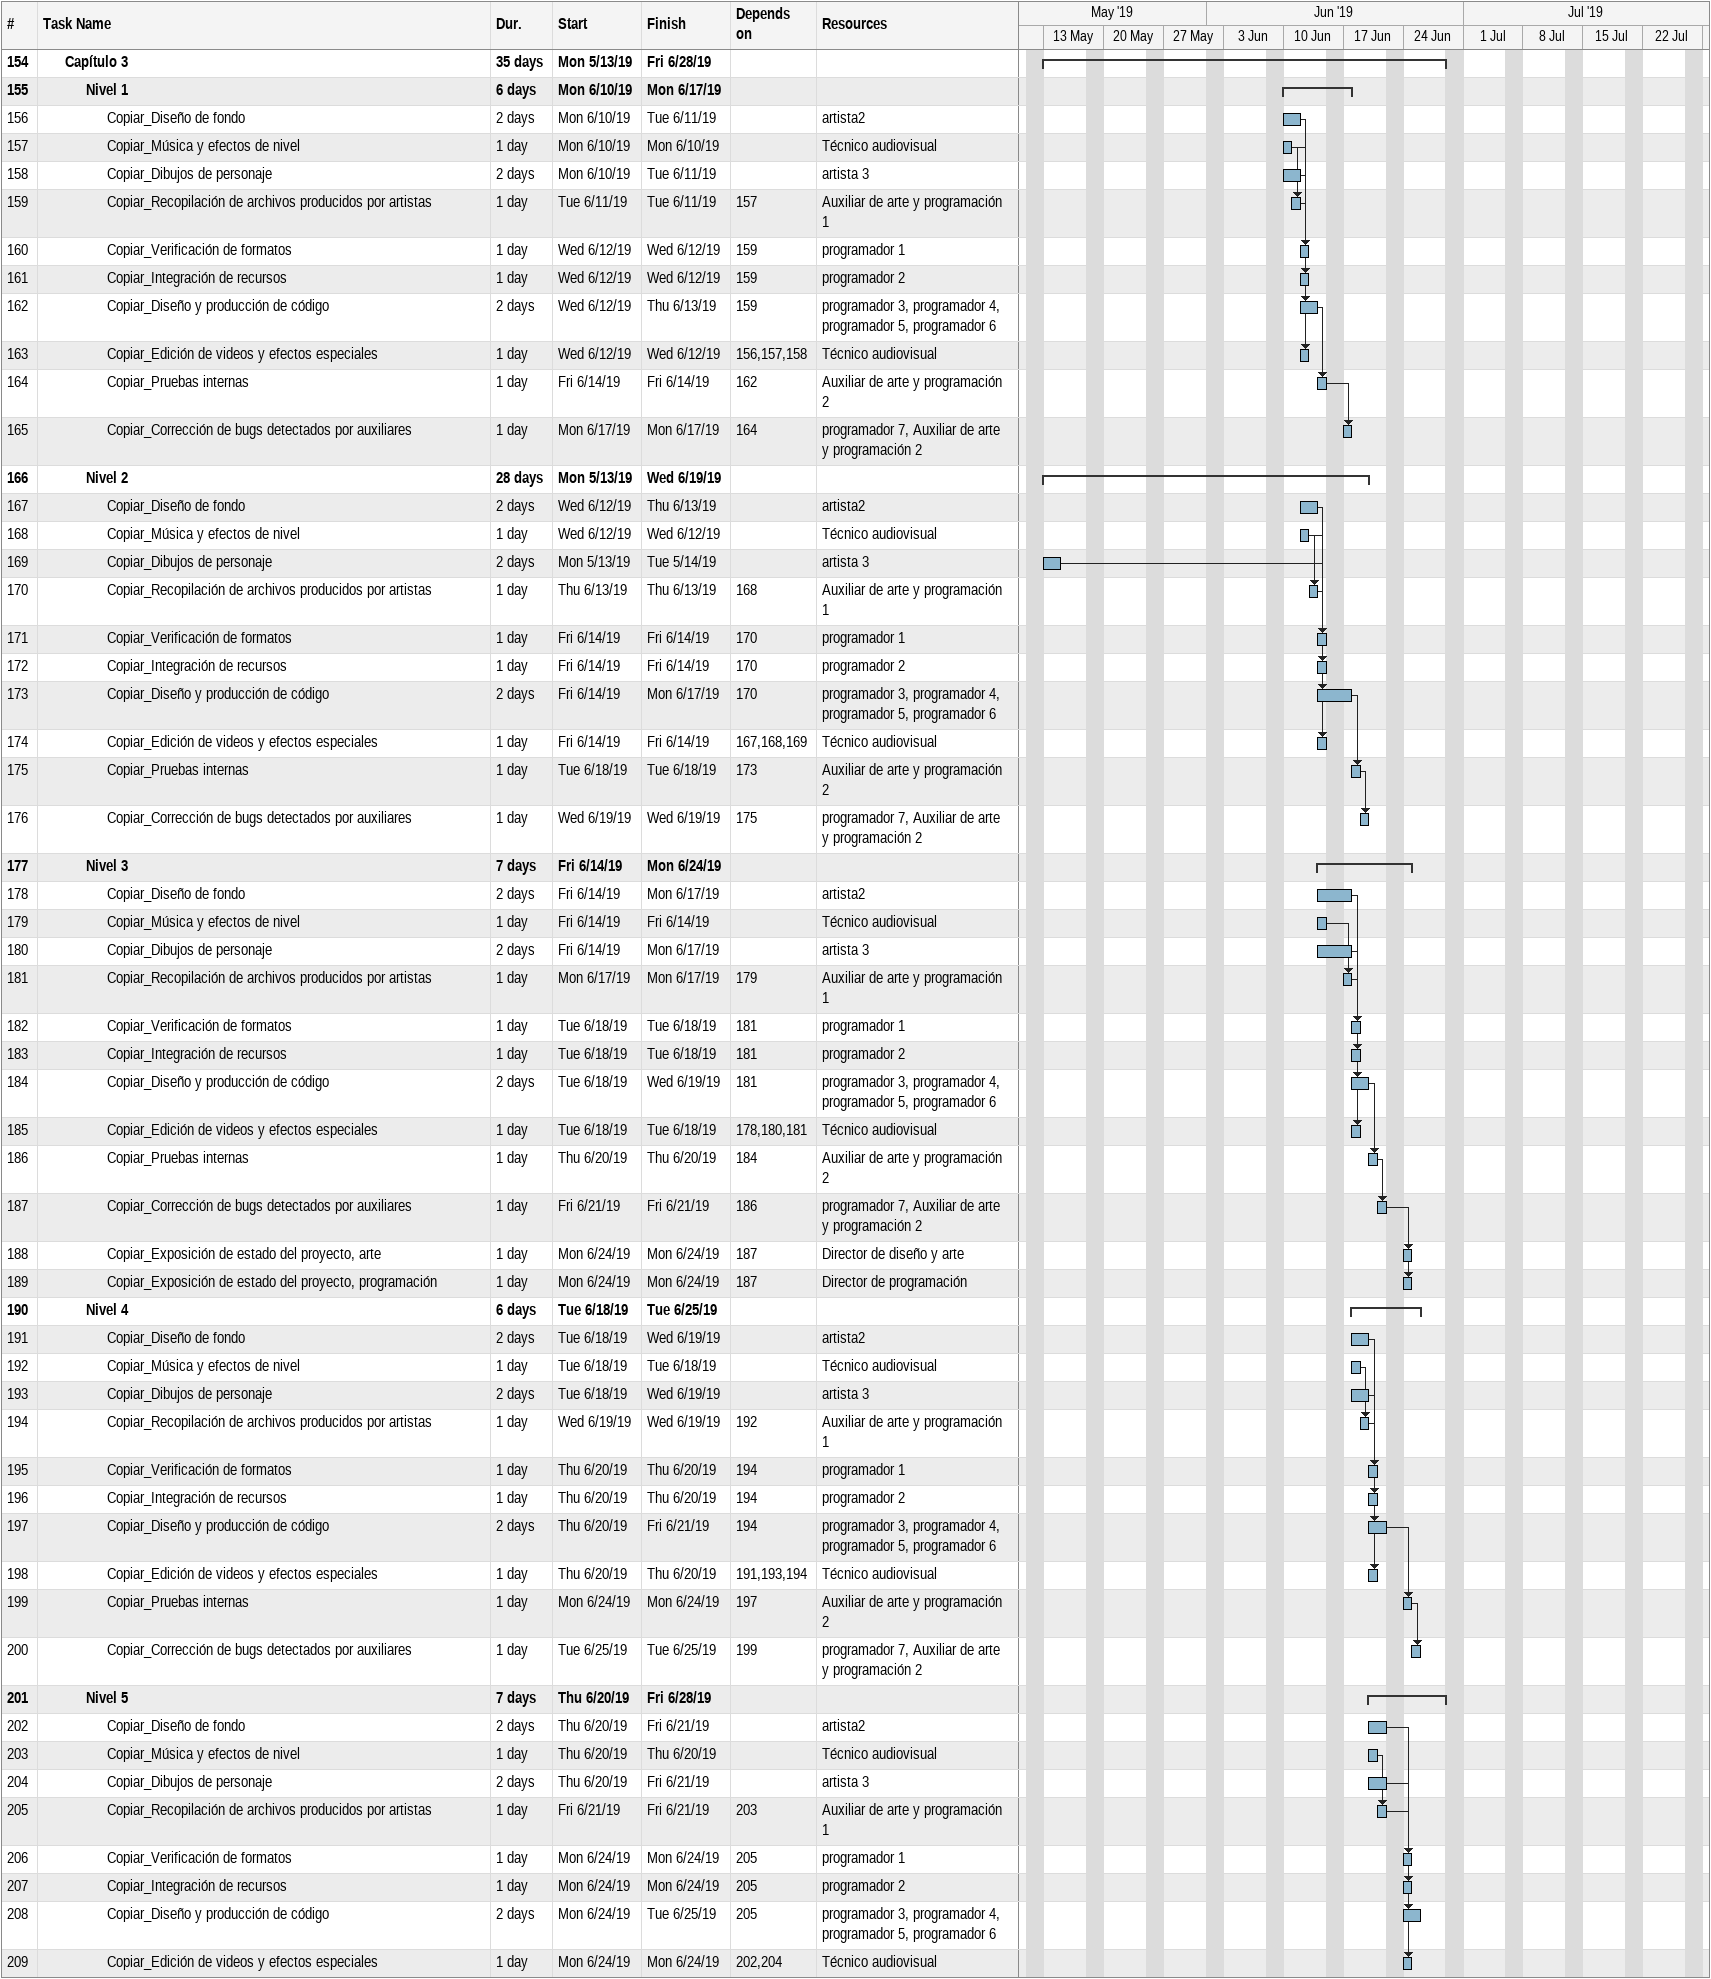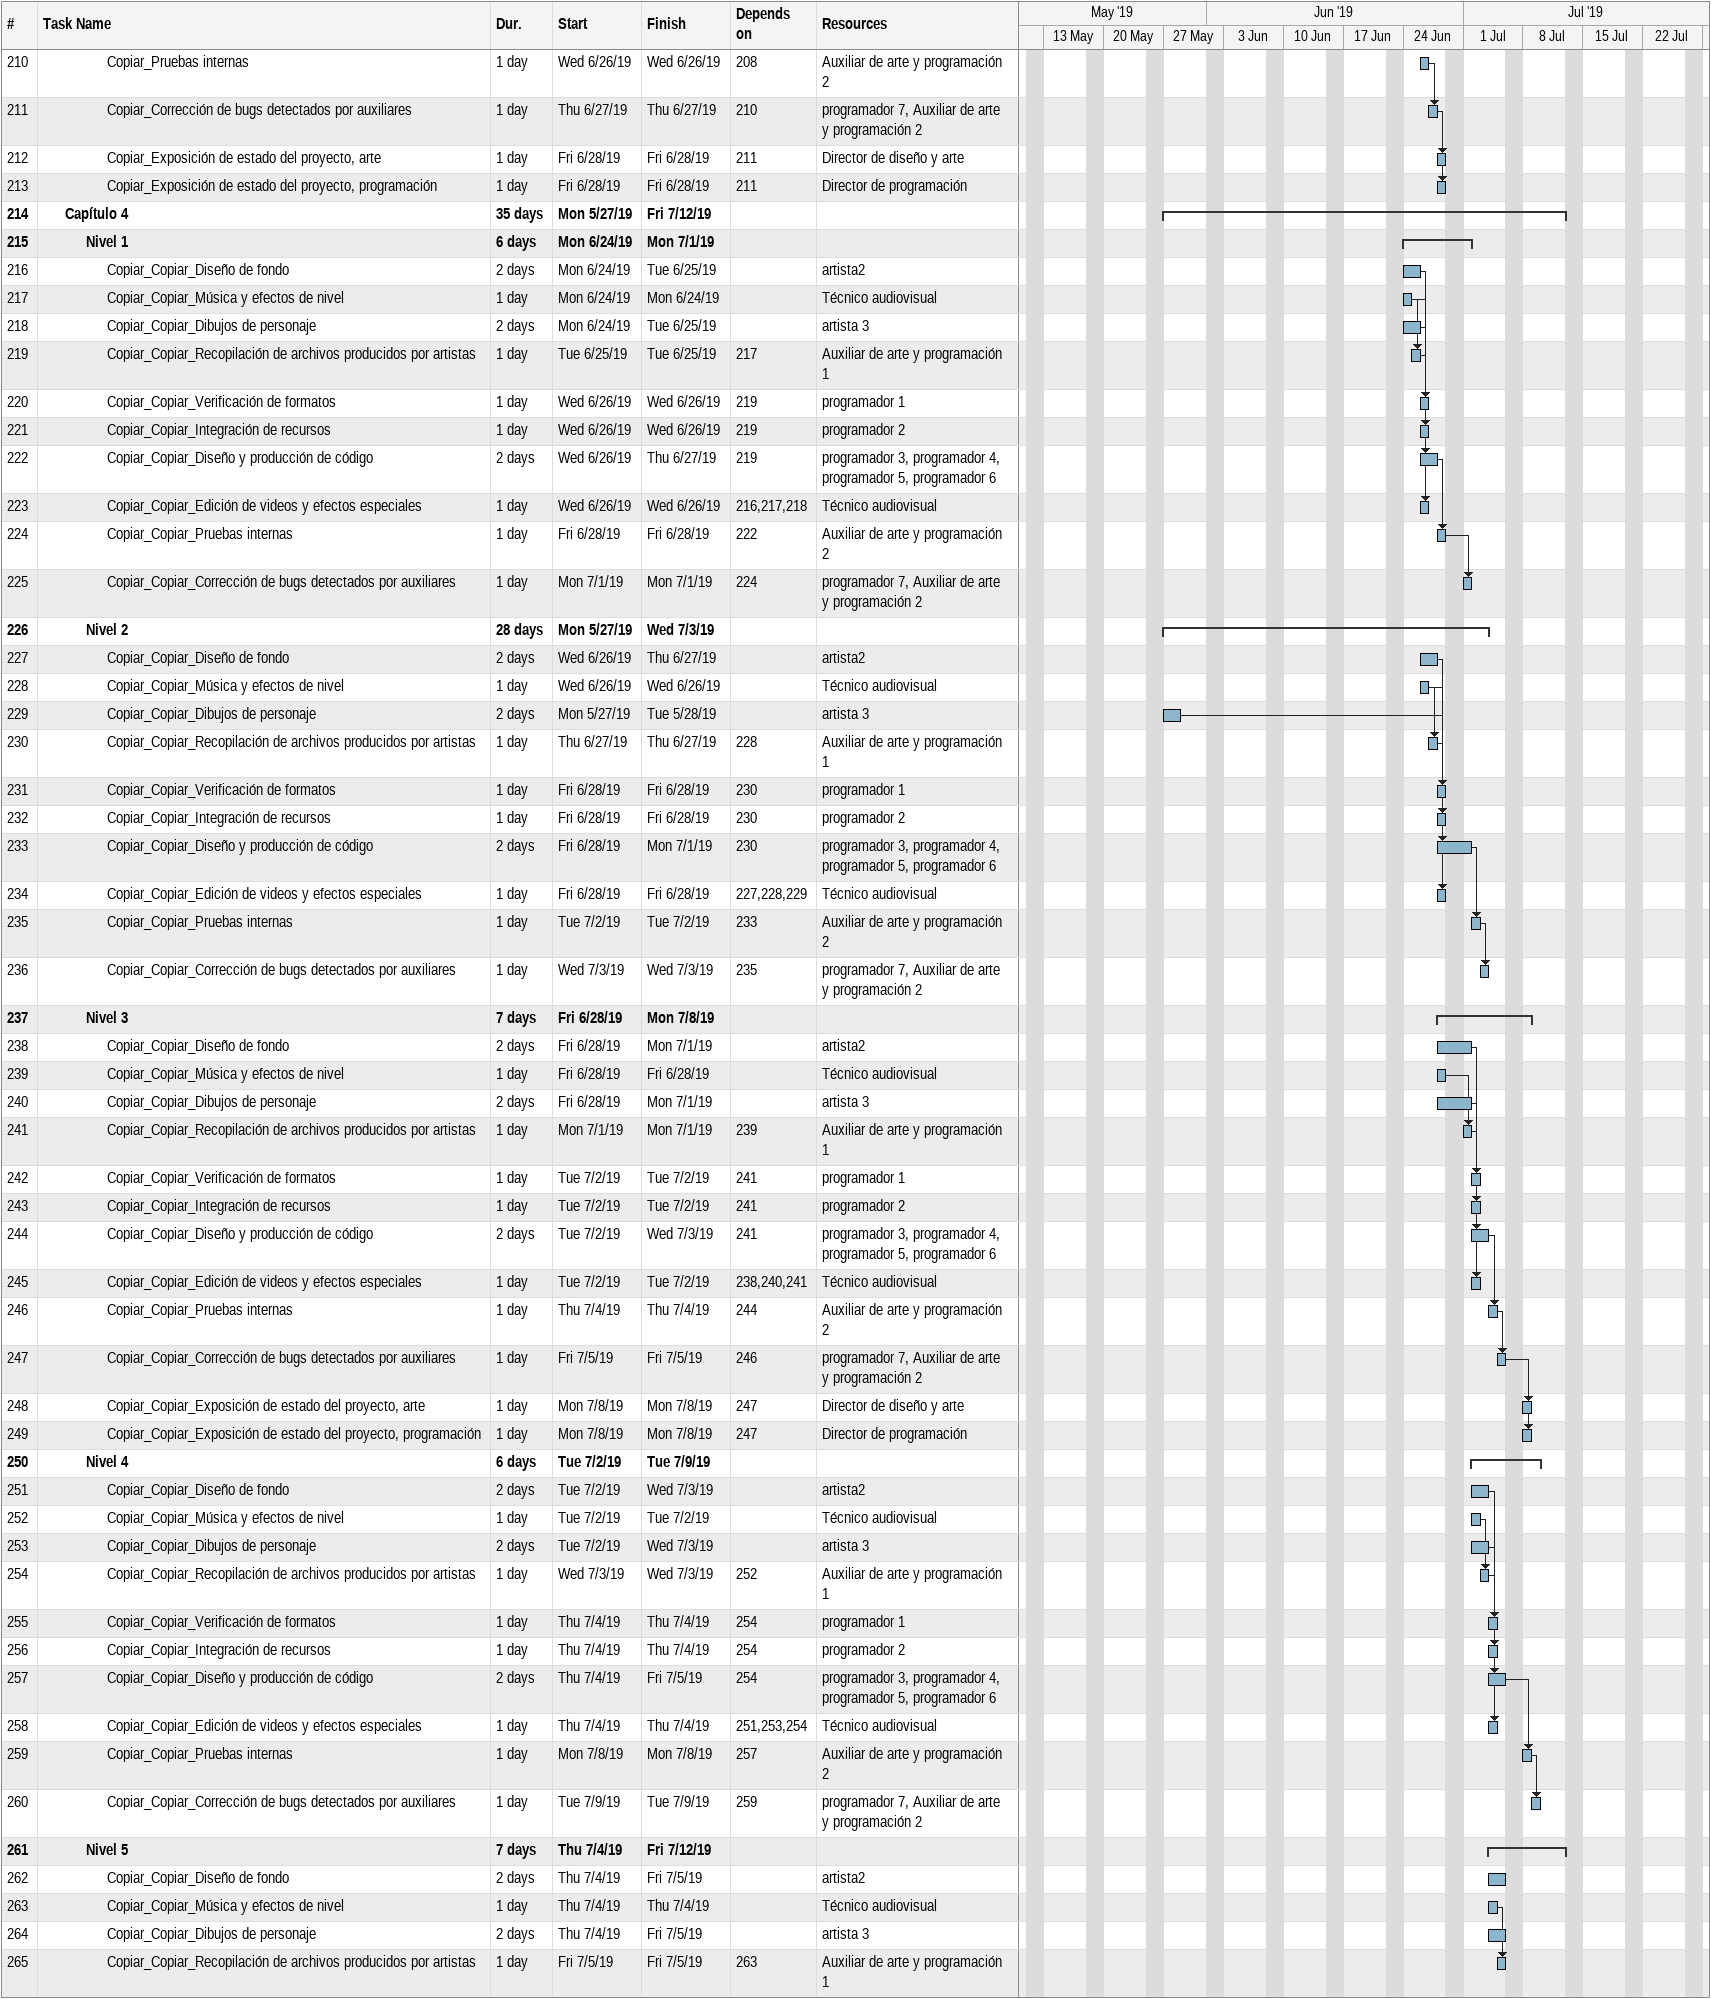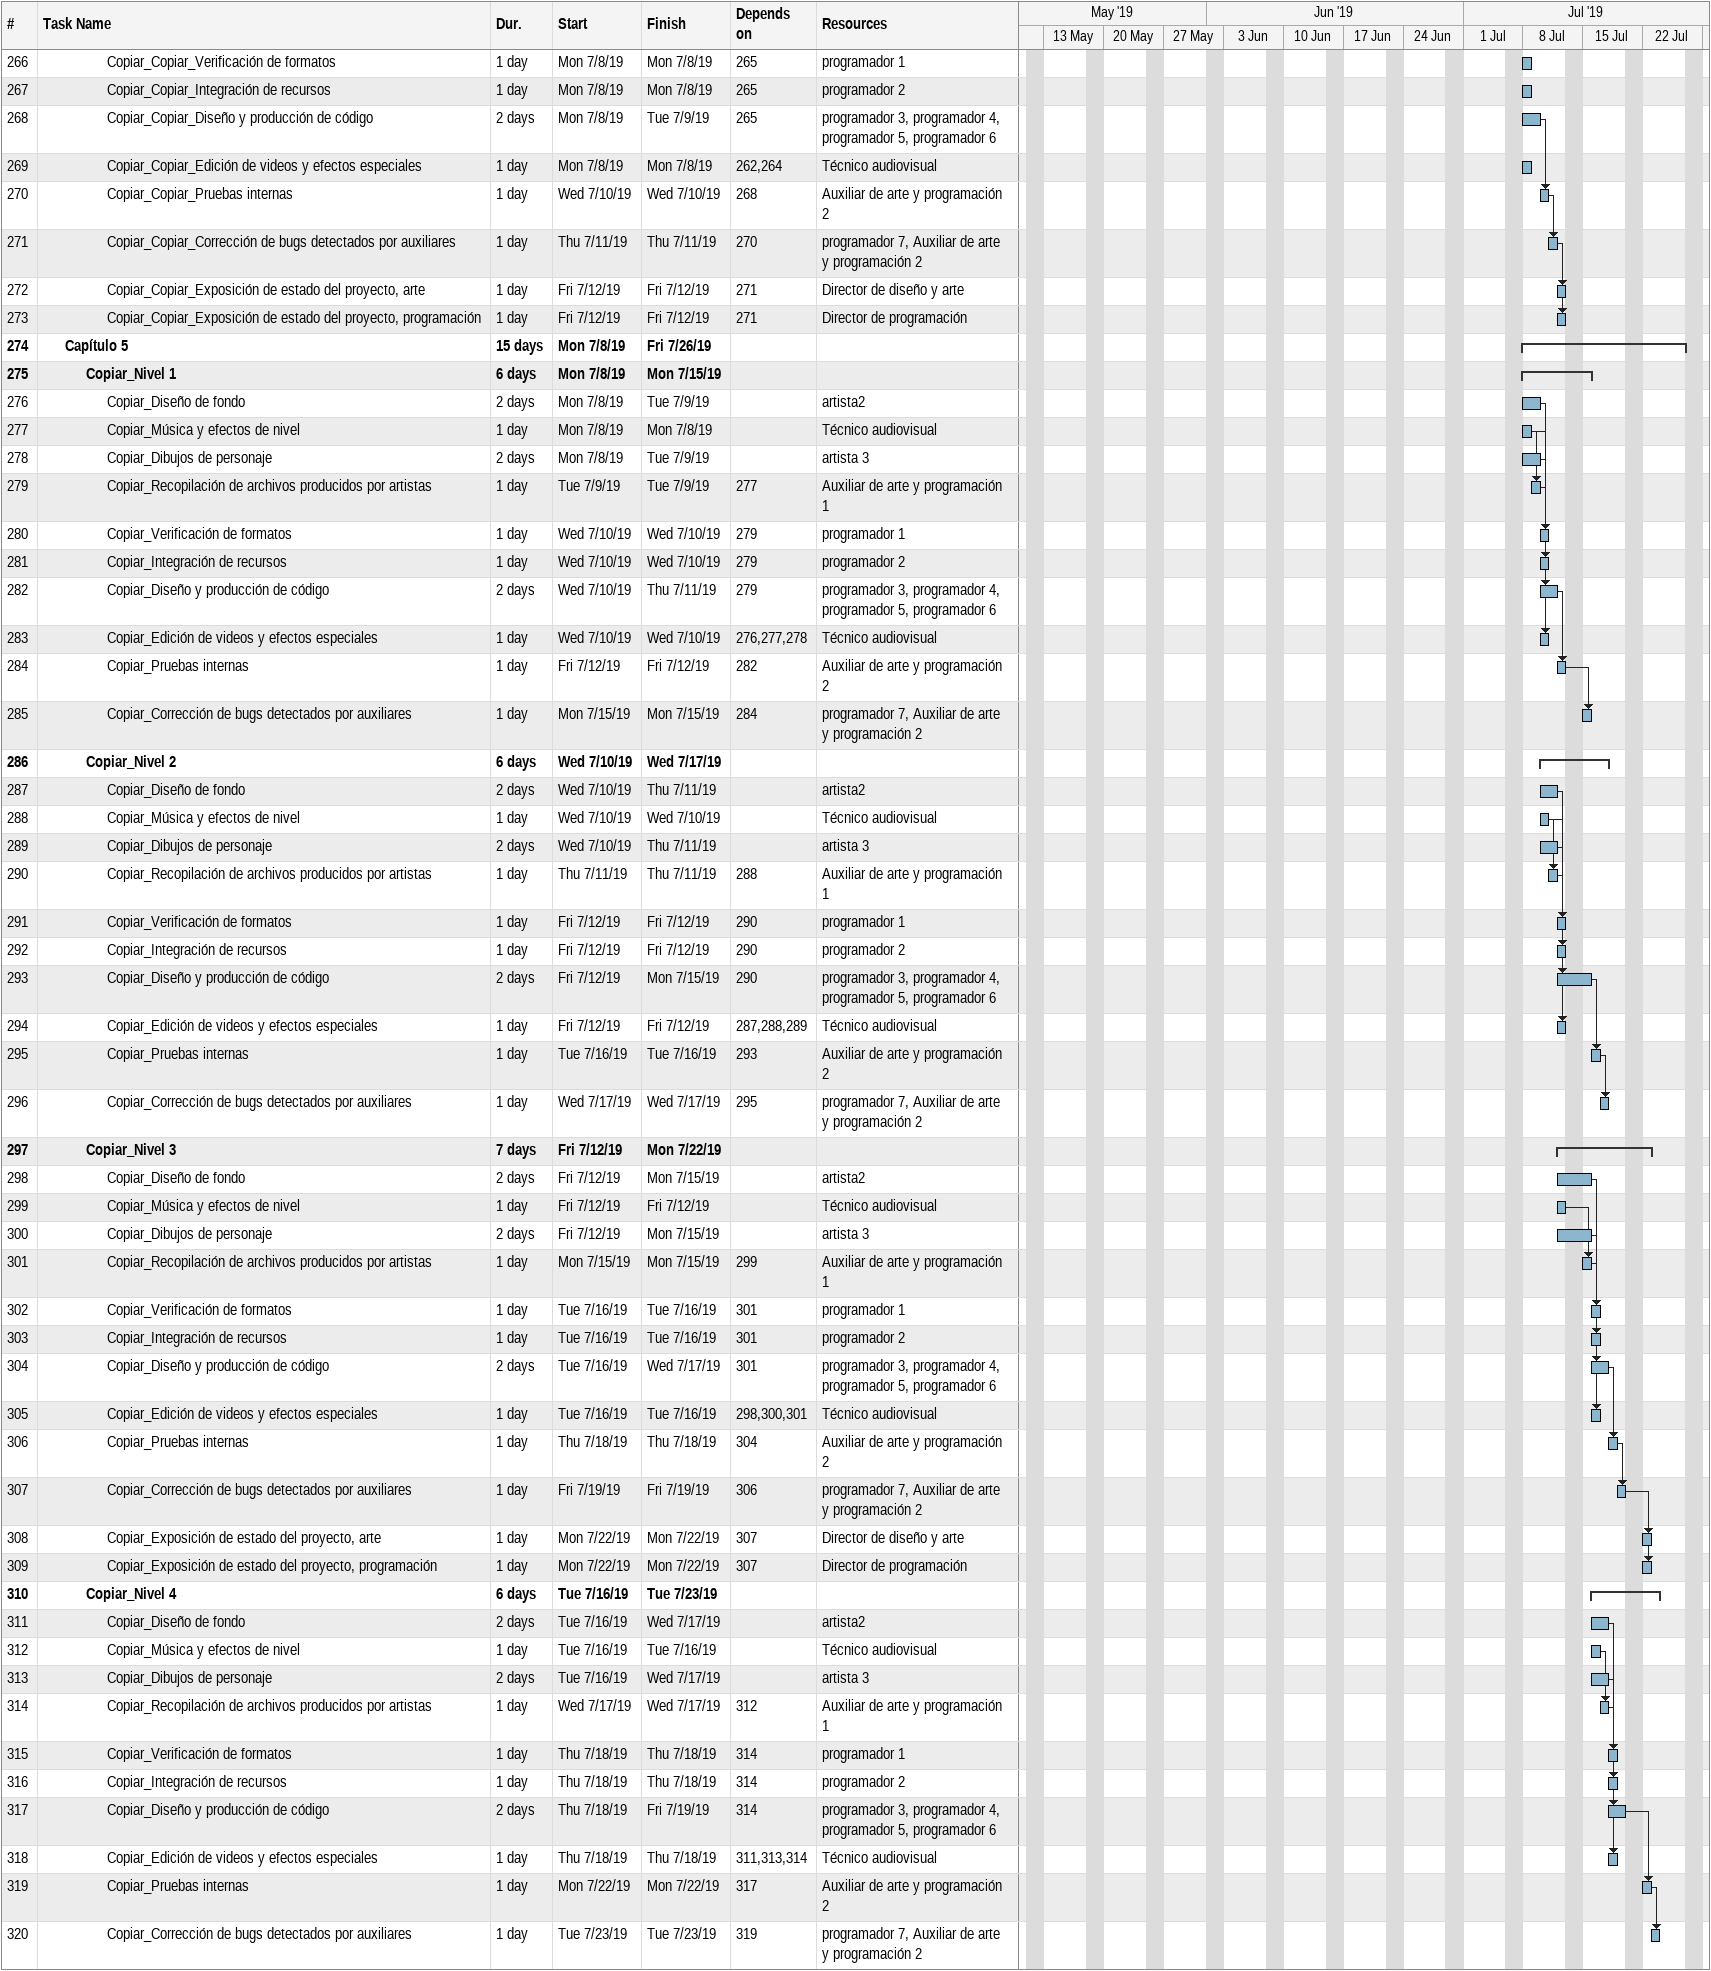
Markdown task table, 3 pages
| ID | Level | Task | Duration | Start | Finish | Predecessors | Resources |
|---|---|---|---|---|---|---|---|
| 154 | 2 | **Capítulo 3** | 35d | 2019-05-13 | 2019-06-28 |  |  |
| 155 | 3 | **Nivel 1** | 6d | 2019-06-10 | 2019-06-17 |  |  |
| 156 | 4 | Copiar_Diseño de fondo | 2d | 2019-06-10 | 2019-06-11 |  | artista2 |
| 157 | 4 | Copiar_Música y efectos de nivel | 1d | 2019-06-10 | 2019-06-10 |  | Técnico audiovisual |
| 158 | 4 | Copiar_Dibujos de personaje | 2d | 2019-06-10 | 2019-06-11 |  | artista 3 |
| 159 | 4 | Copiar_Recopilación de archivos producidos por artistas | 1d | 2019-06-11 | 2019-06-11 | 157 | Auxiliar de arte y programación 1 |
| 160 | 4 | Copiar_Verificación de formatos | 1d | 2019-06-12 | 2019-06-12 | 159 | programador 1 |
| 161 | 4 | Copiar_Integración de recursos | 1d | 2019-06-12 | 2019-06-12 | 159 | programador 2 |
| 162 | 4 | Copiar_Diseño y producción de código | 2d | 2019-06-12 | 2019-06-13 | 159 | programador 3, programador 4, programador 5, programador 6 |
| 163 | 4 | Copiar_Edición de videos y efectos especiales | 1d | 2019-06-12 | 2019-06-12 | 156, 157, 158 | Técnico audiovisual |
| 164 | 4 | Copiar_Pruebas internas | 1d | 2019-06-14 | 2019-06-14 | 162 | Auxiliar de arte y programación 2 |
| 165 | 4 | Copiar_Corrección de bugs detectados por auxiliares | 1d | 2019-06-17 | 2019-06-17 | 164 | programador 7, Auxiliar de arte y programación 2 |
| 166 | 3 | **Nivel 2** | 28d | 2019-05-13 | 2019-06-19 |  |  |
| 167 | 4 | Copiar_Diseño de fondo | 2d | 2019-06-12 | 2019-06-13 |  | artista2 |
| 168 | 4 | Copiar_Música y efectos de nivel | 1d | 2019-06-12 | 2019-06-12 |  | Técnico audiovisual |
| 169 | 4 | Copiar_Dibujos de personaje | 2d | 2019-05-13 | 2019-05-14 |  | artista 3 |
| 170 | 4 | Copiar_Recopilación de archivos producidos por artistas | 1d | 2019-06-13 | 2019-06-13 | 168 | Auxiliar de arte y programación 1 |
| 171 | 4 | Copiar_Verificación de formatos | 1d | 2019-06-14 | 2019-06-14 | 170 | programador 1 |
| 172 | 4 | Copiar_Integración de recursos | 1d | 2019-06-14 | 2019-06-14 | 170 | programador 2 |
| 173 | 4 | Copiar_Diseño y producción de código | 2d | 2019-06-14 | 2019-06-17 | 170 | programador 3, programador 4, programador 5, programador 6 |
| 174 | 4 | Copiar_Edición de videos y efectos especiales | 1d | 2019-06-14 | 2019-06-14 | 167, 168, 169 | Técnico audiovisual |
| 175 | 4 | Copiar_Pruebas internas | 1d | 2019-06-18 | 2019-06-18 | 173 | Auxiliar de arte y programación 2 |
| 176 | 4 | Copiar_Corrección de bugs detectados por auxiliares | 1d | 2019-06-19 | 2019-06-19 | 175 | programador 7, Auxiliar de arte y programación 2 |
| 177 | 3 | **Nivel 3** | 7d | 2019-06-14 | 2019-06-24 |  |  |
| 178 | 4 | Copiar_Diseño de fondo | 2d | 2019-06-14 | 2019-06-17 |  | artista2 |
| 179 | 4 | Copiar_Música y efectos de nivel | 1d | 2019-06-14 | 2019-06-14 |  | Técnico audiovisual |
| 180 | 4 | Copiar_Dibujos de personaje | 2d | 2019-06-14 | 2019-06-17 |  | artista 3 |
| 181 | 4 | Copiar_Recopilación de archivos producidos por artistas | 1d | 2019-06-17 | 2019-06-17 | 179 | Auxiliar de arte y programación 1 |
| 182 | 4 | Copiar_Verificación de formatos | 1d | 2019-06-18 | 2019-06-18 | 181 | programador 1 |
| 183 | 4 | Copiar_Integración de recursos | 1d | 2019-06-18 | 2019-06-18 | 181 | programador 2 |
| 184 | 4 | Copiar_Diseño y producción de código | 2d | 2019-06-18 | 2019-06-19 | 181 | programador 3, programador 4, programador 5, programador 6 |
| 185 | 4 | Copiar_Edición de videos y efectos especiales | 1d | 2019-06-18 | 2019-06-18 | 178, 180, 181 | Técnico audiovisual |
| 186 | 4 | Copiar_Pruebas internas | 1d | 2019-06-20 | 2019-06-20 | 184 | Auxiliar de arte y programación 2 |
| 187 | 4 | Copiar_Corrección de bugs detectados por auxiliares | 1d | 2019-06-21 | 2019-06-21 | 186 | programador 7, Auxiliar de arte y programación 2 |
| 188 | 4 | Copiar_Exposición de estado del proyecto, arte | 1d | 2019-06-24 | 2019-06-24 | 187 | Director de diseño y arte |
| 189 | 4 | Copiar_Exposición de estado del proyecto, programación | 1d | 2019-06-24 | 2019-06-24 | 187 | Director de programación |
| 190 | 3 | **Nivel 4** | 6d | 2019-06-18 | 2019-06-25 |  |  |
| 191 | 4 | Copiar_Diseño de fondo | 2d | 2019-06-18 | 2019-06-19 |  | artista2 |
| 192 | 4 | Copiar_Música y efectos de nivel | 1d | 2019-06-18 | 2019-06-18 |  | Técnico audiovisual |
| 193 | 4 | Copiar_Dibujos de personaje | 2d | 2019-06-18 | 2019-06-19 |  | artista 3 |
| 194 | 4 | Copiar_Recopilación de archivos producidos por artistas | 1d | 2019-06-19 | 2019-06-19 | 192 | Auxiliar de arte y programación 1 |
| 195 | 4 | Copiar_Verificación de formatos | 1d | 2019-06-20 | 2019-06-20 | 194 | programador 1 |
| 196 | 4 | Copiar_Integración de recursos | 1d | 2019-06-20 | 2019-06-20 | 194 | programador 2 |
| 197 | 4 | Copiar_Diseño y producción de código | 2d | 2019-06-20 | 2019-06-21 | 194 | programador 3, programador 4, programador 5, programador 6 |
| 198 | 4 | Copiar_Edición de videos y efectos especiales | 1d | 2019-06-20 | 2019-06-20 | 191, 193, 194 | Técnico audiovisual |
| 199 | 4 | Copiar_Pruebas internas | 1d | 2019-06-24 | 2019-06-24 | 197 | Auxiliar de arte y programación 2 |
| 200 | 4 | Copiar_Corrección de bugs detectados por auxiliares | 1d | 2019-06-25 | 2019-06-25 | 199 | programador 7, Auxiliar de arte y programación 2 |
| 201 | 3 | **Nivel 5** | 7d | 2019-06-20 | 2019-06-28 |  |  |
| 202 | 4 | Copiar_Diseño de fondo | 2d | 2019-06-20 | 2019-06-21 |  | artista2 |
| 203 | 4 | Copiar_Música y efectos de nivel | 1d | 2019-06-20 | 2019-06-20 |  | Técnico audiovisual |
| 204 | 4 | Copiar_Dibujos de personaje | 2d | 2019-06-20 | 2019-06-21 |  | artista 3 |
| 205 | 4 | Copiar_Recopilación de archivos producidos por artistas | 1d | 2019-06-21 | 2019-06-21 | 203 | Auxiliar de arte y programación 1 |
| 206 | 4 | Copiar_Verificación de formatos | 1d | 2019-06-24 | 2019-06-24 | 205 | programador 1 |
| 207 | 4 | Copiar_Integración de recursos | 1d | 2019-06-24 | 2019-06-24 | 205 | programador 2 |
| 208 | 4 | Copiar_Diseño y producción de código | 2d | 2019-06-24 | 2019-06-25 | 205 | programador 3, programador 4, programador 5, programador 6 |
| 209 | 4 | Copiar_Edición de videos y efectos especiales | 1d | 2019-06-24 | 2019-06-24 | 202, 204 | Técnico audiovisual |
| 210 | 4 | Copiar_Pruebas internas | 1d | 2019-06-26 | 2019-06-26 | 208 | Auxiliar de arte y programación 2 |
| 211 | 4 | Copiar_Corrección de bugs detectados por auxiliares | 1d | 2019-06-27 | 2019-06-27 | 210 | programador 7, Auxiliar de arte y programación 2 |
| 212 | 4 | Copiar_Exposición de estado del proyecto, arte | 1d | 2019-06-28 | 2019-06-28 | 211 | Director de diseño y arte |
| 213 | 4 | Copiar_Exposición de estado del proyecto, programación | 1d | 2019-06-28 | 2019-06-28 | 211 | Director de programación |
| 214 | 2 | **Capítulo 4** | 35d | 2019-05-27 | 2019-07-12 |  |  |
| 215 | 3 | **Nivel 1** | 6d | 2019-06-24 | 2019-07-01 |  |  |
| 216 | 4 | Copiar_Copiar_Diseño de fondo | 2d | 2019-06-24 | 2019-06-25 |  | artista2 |
| 217 | 4 | Copiar_Copiar_Música y efectos de nivel | 1d | 2019-06-24 | 2019-06-24 |  | Técnico audiovisual |
| 218 | 4 | Copiar_Copiar_Dibujos de personaje | 2d | 2019-06-24 | 2019-06-25 |  | artista 3 |
| 219 | 4 | Copiar_Copiar_Recopilación de archivos producidos por artistas | 1d | 2019-06-25 | 2019-06-25 | 217 | Auxiliar de arte y programación 1 |
| 220 | 4 | Copiar_Copiar_Verificación de formatos | 1d | 2019-06-26 | 2019-06-26 | 219 | programador 1 |
| 221 | 4 | Copiar_Copiar_Integración de recursos | 1d | 2019-06-26 | 2019-06-26 | 219 | programador 2 |
| 222 | 4 | Copiar_Copiar_Diseño y producción de código | 2d | 2019-06-26 | 2019-06-27 | 219 | programador 3, programador 4, programador 5, programador 6 |
| 223 | 4 | Copiar_Copiar_Edición de videos y efectos especiales | 1d | 2019-06-26 | 2019-06-26 | 216, 217, 218 | Técnico audiovisual |
| 224 | 4 | Copiar_Copiar_Pruebas internas | 1d | 2019-06-28 | 2019-06-28 | 222 | Auxiliar de arte y programación 2 |
| 225 | 4 | Copiar_Copiar_Corrección de bugs detectados por auxiliares | 1d | 2019-07-01 | 2019-07-01 | 224 | programador 7, Auxiliar de arte y programación 2 |
| 226 | 3 | **Nivel 2** | 28d | 2019-05-27 | 2019-07-03 |  |  |
| 227 | 4 | Copiar_Copiar_Diseño de fondo | 2d | 2019-06-26 | 2019-06-27 |  | artista2 |
| 228 | 4 | Copiar_Copiar_Música y efectos de nivel | 1d | 2019-06-26 | 2019-06-26 |  | Técnico audiovisual |
| 229 | 4 | Copiar_Copiar_Dibujos de personaje | 2d | 2019-05-27 | 2019-05-28 |  | artista 3 |
| 230 | 4 | Copiar_Copiar_Recopilación de archivos producidos por artistas | 1d | 2019-06-27 | 2019-06-27 | 228 | Auxiliar de arte y programación 1 |
| 231 | 4 | Copiar_Copiar_Verificación de formatos | 1d | 2019-06-28 | 2019-06-28 | 230 | programador 1 |
| 232 | 4 | Copiar_Copiar_Integración de recursos | 1d | 2019-06-28 | 2019-06-28 | 230 | programador 2 |
| 233 | 4 | Copiar_Copiar_Diseño y producción de código | 2d | 2019-06-28 | 2019-07-01 | 230 | programador 3, programador 4, programador 5, programador 6 |
| 234 | 4 | Copiar_Copiar_Edición de videos y efectos especiales | 1d | 2019-06-28 | 2019-06-28 | 227, 228, 229 | Técnico audiovisual |
| 235 | 4 | Copiar_Copiar_Pruebas internas | 1d | 2019-07-02 | 2019-07-02 | 233 | Auxiliar de arte y programación 2 |
| 236 | 4 | Copiar_Copiar_Corrección de bugs detectados por auxiliares | 1d | 2019-07-03 | 2019-07-03 | 235 | programador 7, Auxiliar de arte y programación 2 |
| 237 | 3 | **Nivel 3** | 7d | 2019-06-28 | 2019-07-08 |  |  |
| 238 | 4 | Copiar_Copiar_Diseño de fondo | 2d | 2019-06-28 | 2019-07-01 |  | artista2 |
| 239 | 4 | Copiar_Copiar_Música y efectos de nivel | 1d | 2019-06-28 | 2019-06-28 |  | Técnico audiovisual |
| 240 | 4 | Copiar_Copiar_Dibujos de personaje | 2d | 2019-06-28 | 2019-07-01 |  | artista 3 |
| 241 | 4 | Copiar_Copiar_Recopilación de archivos producidos por artistas | 1d | 2019-07-01 | 2019-07-01 | 239 | Auxiliar de arte y programación 1 |
| 242 | 4 | Copiar_Copiar_Verificación de formatos | 1d | 2019-07-02 | 2019-07-02 | 241 | programador 1 |
| 243 | 4 | Copiar_Copiar_Integración de recursos | 1d | 2019-07-02 | 2019-07-02 | 241 | programador 2 |
| 244 | 4 | Copiar_Copiar_Diseño y producción de código | 2d | 2019-07-02 | 2019-07-03 | 241 | programador 3, programador 4, programador 5, programador 6 |
| 245 | 4 | Copiar_Copiar_Edición de videos y efectos especiales | 1d | 2019-07-02 | 2019-07-02 | 238, 240, 241 | Técnico audiovisual |
| 246 | 4 | Copiar_Copiar_Pruebas internas | 1d | 2019-07-04 | 2019-07-04 | 244 | Auxiliar de arte y programación 2 |
| 247 | 4 | Copiar_Copiar_Corrección de bugs detectados por auxiliares | 1d | 2019-07-05 | 2019-07-05 | 246 | programador 7, Auxiliar de arte y programación 2 |
| 248 | 4 | Copiar_Copiar_Exposición de estado del proyecto, arte | 1d | 2019-07-08 | 2019-07-08 | 247 | Director de diseño y arte |
| 249 | 4 | Copiar_Copiar_Exposición de estado del proyecto, programación | 1d | 2019-07-08 | 2019-07-08 | 247 | Director de programación |
| 250 | 3 | **Nivel 4** | 6d | 2019-07-02 | 2019-07-09 |  |  |
| 251 | 4 | Copiar_Copiar_Diseño de fondo | 2d | 2019-07-02 | 2019-07-03 |  | artista2 |
| 252 | 4 | Copiar_Copiar_Música y efectos de nivel | 1d | 2019-07-02 | 2019-07-02 |  | Técnico audiovisual |
| 253 | 4 | Copiar_Copiar_Dibujos de personaje | 2d | 2019-07-02 | 2019-07-03 |  | artista 3 |
| 254 | 4 | Copiar_Copiar_Recopilación de archivos producidos por artistas | 1d | 2019-07-03 | 2019-07-03 | 252 | Auxiliar de arte y programación 1 |
| 255 | 4 | Copiar_Copiar_Verificación de formatos | 1d | 2019-07-04 | 2019-07-04 | 254 | programador 1 |
| 256 | 4 | Copiar_Copiar_Integración de recursos | 1d | 2019-07-04 | 2019-07-04 | 254 | programador 2 |
| 257 | 4 | Copiar_Copiar_Diseño y producción de código | 2d | 2019-07-04 | 2019-07-05 | 254 | programador 3, programador 4, programador 5, programador 6 |
| 258 | 4 | Copiar_Copiar_Edición de videos y efectos especiales | 1d | 2019-07-04 | 2019-07-04 | 251, 253, 254 | Técnico audiovisual |
| 259 | 4 | Copiar_Copiar_Pruebas internas | 1d | 2019-07-08 | 2019-07-08 | 257 | Auxiliar de arte y programación 2 |
| 260 | 4 | Copiar_Copiar_Corrección de bugs detectados por auxiliares | 1d | 2019-07-09 | 2019-07-09 | 259 | programador 7, Auxiliar de arte y programación 2 |
| 261 | 3 | **Nivel 5** | 7d | 2019-07-04 | 2019-07-12 |  |  |
| 262 | 4 | Copiar_Copiar_Diseño de fondo | 2d | 2019-07-04 | 2019-07-05 |  | artista2 |
| 263 | 4 | Copiar_Copiar_Música y efectos de nivel | 1d | 2019-07-04 | 2019-07-04 |  | Técnico audiovisual |
| 264 | 4 | Copiar_Copiar_Dibujos de personaje | 2d | 2019-07-04 | 2019-07-05 |  | artista 3 |
| 265 | 4 | Copiar_Copiar_Recopilación de archivos producidos por artistas | 1d | 2019-07-05 | 2019-07-05 | 263 | Auxiliar de arte y programación 1 |
| 266 | 4 | Copiar_Copiar_Verificación de formatos | 1d | 2019-07-08 | 2019-07-08 | 265 | programador 1 |
| 267 | 4 | Copiar_Copiar_Integración de recursos | 1d | 2019-07-08 | 2019-07-08 | 265 | programador 2 |
| 268 | 4 | Copiar_Copiar_Diseño y producción de código | 2d | 2019-07-08 | 2019-07-09 | 265 | programador 3, programador 4, programador 5, programador 6 |
| 269 | 4 | Copiar_Copiar_Edición de videos y efectos especiales | 1d | 2019-07-08 | 2019-07-08 | 262, 264 | Técnico audiovisual |
| 270 | 4 | Copiar_Copiar_Pruebas internas | 1d | 2019-07-10 | 2019-07-10 | 268 | Auxiliar de arte y programación 2 |
| 271 | 4 | Copiar_Copiar_Corrección de bugs detectados por auxiliares | 1d | 2019-07-11 | 2019-07-11 | 270 | programador 7, Auxiliar de arte y programación 2 |
| 272 | 4 | Copiar_Copiar_Exposición de estado del proyecto, arte | 1d | 2019-07-12 | 2019-07-12 | 271 | Director de diseño y arte |
| 273 | 4 | Copiar_Copiar_Exposición de estado del proyecto, programación | 1d | 2019-07-12 | 2019-07-12 | 271 | Director de programación |
| 274 | 2 | **Capítulo 5** | 15d | 2019-07-08 | 2019-07-26 |  |  |
| 275 | 3 | **Copiar_Nivel 1** | 6d | 2019-07-08 | 2019-07-15 |  |  |
| 276 | 4 | Copiar_Diseño de fondo | 2d | 2019-07-08 | 2019-07-09 |  | artista2 |
| 277 | 4 | Copiar_Música y efectos de nivel | 1d | 2019-07-08 | 2019-07-08 |  | Técnico audiovisual |
| 278 | 4 | Copiar_Dibujos de personaje | 2d | 2019-07-08 | 2019-07-09 |  | artista 3 |
| 279 | 4 | Copiar_Recopilación de archivos producidos por artistas | 1d | 2019-07-09 | 2019-07-09 | 277 | Auxiliar de arte y programación 1 |
| 280 | 4 | Copiar_Verificación de formatos | 1d | 2019-07-10 | 2019-07-10 | 279 | programador 1 |
| 281 | 4 | Copiar_Integración de recursos | 1d | 2019-07-10 | 2019-07-10 | 279 | programador 2 |
| 282 | 4 | Copiar_Diseño y producción de código | 2d | 2019-07-10 | 2019-07-11 | 279 | programador 3, programador 4, programador 5, programador 6 |
| 283 | 4 | Copiar_Edición de videos y efectos especiales | 1d | 2019-07-10 | 2019-07-10 | 276, 277, 278 | Técnico audiovisual |
| 284 | 4 | Copiar_Pruebas internas | 1d | 2019-07-12 | 2019-07-12 | 282 | Auxiliar de arte y programación 2 |
| 285 | 4 | Copiar_Corrección de bugs detectados por auxiliares | 1d | 2019-07-15 | 2019-07-15 | 284 | programador 7, Auxiliar de arte y programación 2 |
| 286 | 3 | **Copiar_Nivel 2** | 6d | 2019-07-10 | 2019-07-17 |  |  |
| 287 | 4 | Copiar_Diseño de fondo | 2d | 2019-07-10 | 2019-07-11 |  | artista2 |
| 288 | 4 | Copiar_Música y efectos de nivel | 1d | 2019-07-10 | 2019-07-10 |  | Técnico audiovisual |
| 289 | 4 | Copiar_Dibujos de personaje | 2d | 2019-07-10 | 2019-07-11 |  | artista 3 |
| 290 | 4 | Copiar_Recopilación de archivos producidos por artistas | 1d | 2019-07-11 | 2019-07-11 | 288 | Auxiliar de arte y programación 1 |
| 291 | 4 | Copiar_Verificación de formatos | 1d | 2019-07-12 | 2019-07-12 | 290 | programador 1 |
| 292 | 4 | Copiar_Integración de recursos | 1d | 2019-07-12 | 2019-07-12 | 290 | programador 2 |
| 293 | 4 | Copiar_Diseño y producción de código | 2d | 2019-07-12 | 2019-07-15 | 290 | programador 3, programador 4, programador 5, programador 6 |
| 294 | 4 | Copiar_Edición de videos y efectos especiales | 1d | 2019-07-12 | 2019-07-12 | 287, 288, 289 | Técnico audiovisual |
| 295 | 4 | Copiar_Pruebas internas | 1d | 2019-07-16 | 2019-07-16 | 293 | Auxiliar de arte y programación 2 |
| 296 | 4 | Copiar_Corrección de bugs detectados por auxiliares | 1d | 2019-07-17 | 2019-07-17 | 295 | programador 7, Auxiliar de arte y programación 2 |
| 297 | 3 | **Copiar_Nivel 3** | 7d | 2019-07-12 | 2019-07-22 |  |  |
| 298 | 4 | Copiar_Diseño de fondo | 2d | 2019-07-12 | 2019-07-15 |  | artista2 |
| 299 | 4 | Copiar_Música y efectos de nivel | 1d | 2019-07-12 | 2019-07-12 |  | Técnico audiovisual |
| 300 | 4 | Copiar_Dibujos de personaje | 2d | 2019-07-12 | 2019-07-15 |  | artista 3 |
| 301 | 4 | Copiar_Recopilación de archivos producidos por artistas | 1d | 2019-07-15 | 2019-07-15 | 299 | Auxiliar de arte y programación 1 |
| 302 | 4 | Copiar_Verificación de formatos | 1d | 2019-07-16 | 2019-07-16 | 301 | programador 1 |
| 303 | 4 | Copiar_Integración de recursos | 1d | 2019-07-16 | 2019-07-16 | 301 | programador 2 |
| 304 | 4 | Copiar_Diseño y producción de código | 2d | 2019-07-16 | 2019-07-17 | 301 | programador 3, programador 4, programador 5, programador 6 |
| 305 | 4 | Copiar_Edición de videos y efectos especiales | 1d | 2019-07-16 | 2019-07-16 | 298, 300, 301 | Técnico audiovisual |
| 306 | 4 | Copiar_Pruebas internas | 1d | 2019-07-18 | 2019-07-18 | 304 | Auxiliar de arte y programación 2 |
| 307 | 4 | Copiar_Corrección de bugs detectados por auxiliares | 1d | 2019-07-19 | 2019-07-19 | 306 | programador 7, Auxiliar de arte y programación 2 |
| 308 | 4 | Copiar_Exposición de estado del proyecto, arte | 1d | 2019-07-22 | 2019-07-22 | 307 | Director de diseño y arte |
| 309 | 4 | Copiar_Exposición de estado del proyecto, programación | 1d | 2019-07-22 | 2019-07-22 | 307 | Director de programación |
| 310 | 3 | **Copiar_Nivel 4** | 6d | 2019-07-16 | 2019-07-23 |  |  |
| 311 | 4 | Copiar_Diseño de fondo | 2d | 2019-07-16 | 2019-07-17 |  | artista2 |
| 312 | 4 | Copiar_Música y efectos de nivel | 1d | 2019-07-16 | 2019-07-16 |  | Técnico audiovisual |
| 313 | 4 | Copiar_Dibujos de personaje | 2d | 2019-07-16 | 2019-07-17 |  | artista 3 |
| 314 | 4 | Copiar_Recopilación de archivos producidos por artistas | 1d | 2019-07-17 | 2019-07-17 | 312 | Auxiliar de arte y programación 1 |
| 315 | 4 | Copiar_Verificación de formatos | 1d | 2019-07-18 | 2019-07-18 | 314 | programador 1 |
| 316 | 4 | Copiar_Integración de recursos | 1d | 2019-07-18 | 2019-07-18 | 314 | programador 2 |
| 317 | 4 | Copiar_Diseño y producción de código | 2d | 2019-07-18 | 2019-07-19 | 314 | programador 3, programador 4, programador 5, programador 6 |
| 318 | 4 | Copiar_Edición de videos y efectos especiales | 1d | 2019-07-18 | 2019-07-18 | 311, 313, 314 | Técnico audiovisual |
| 319 | 4 | Copiar_Pruebas internas | 1d | 2019-07-22 | 2019-07-22 | 317 | Auxiliar de arte y programación 2 |
| 320 | 4 | Copiar_Corrección de bugs detectados por auxiliares | 1d | 2019-07-23 | 2019-07-23 | 319 | programador 7, Auxiliar de arte y programación 2 |
